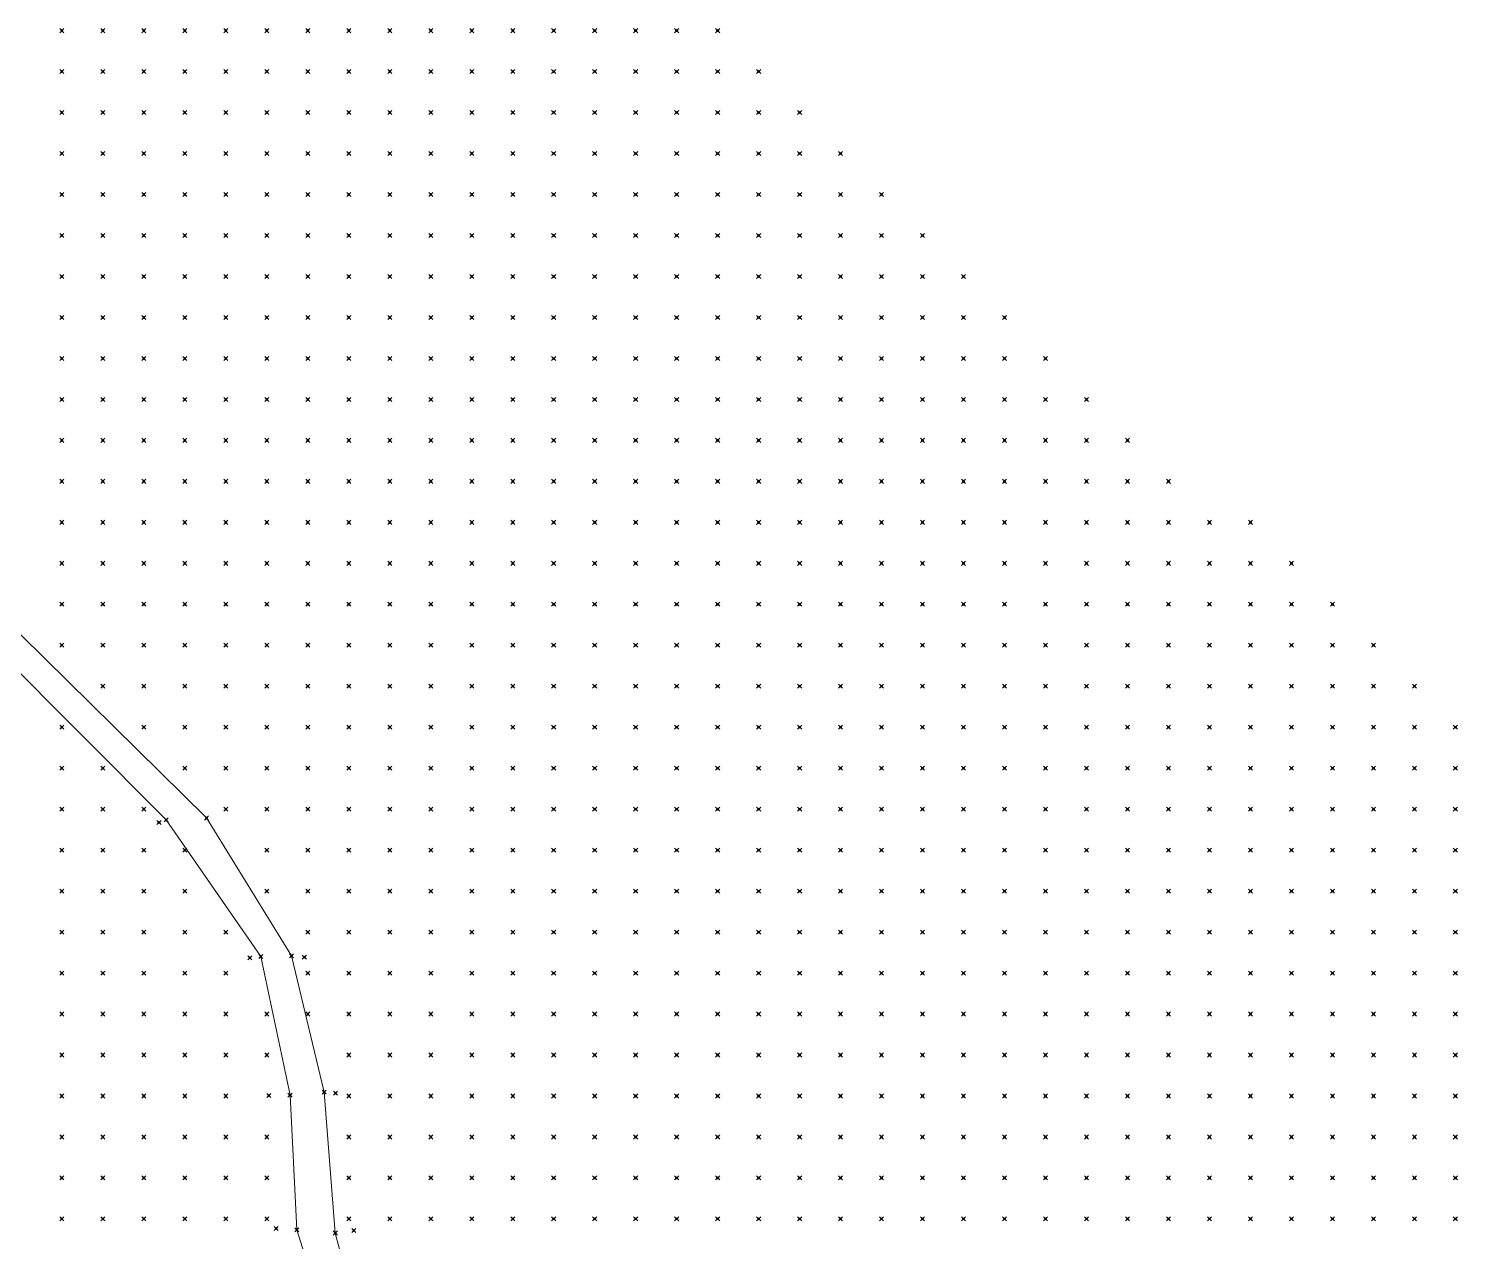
# Model space of a CAD drawing. Header units: metres. Extents: x 441556 to 446409, y 432338 to 461058.
# Drawn here: x 445742.7 to 445847.3, y 439159.3 to 439248.1 of the extents above; entities that cross this region are included whole.
import ezdxf

# ---------------------------------------------------------------- set-up
doc = ezdxf.new("R2010")
doc.units = ezdxf.units.M
doc.header["$MEASUREMENT"] = 0
doc.header["$PDMODE"] = 35
doc.header["$PDSIZE"] = 0.15
for name, color, linetype, lineweight in [('DTM-BRE-RevN_GRP_DRUM PAMANT', 2, 'Continuous', 0), ('DTM-BRE-RevN_GRP_DRUM PIATRA', 2, 'Continuous', 0), ('DTM-NOK-RevN_LIDAR_co_lidar', 91, 'Continuous', 0), ('DTM-NOK-RevN_RTK', 32, 'Continuous', 0)]:
    doc.layers.add(name, color=color, linetype=linetype, lineweight=lineweight)

msp = doc.modelspace()

# ---------------------------------------------------------------- linework, layer by layer
at = {"layer": 'DTM-BRE-RevN_GRP_DRUM PAMANT'}
for p, q in [((445732.806, 439210.247, 330.724), (445752.808, 439190.177, 330.864)), ((445752.808, 439190.177, 330.864), (445759.742, 439180.174, 331.356)), ((445759.742, 439180.174, 331.356), (445761.873, 439170.017, 331.971)), ((445761.873, 439170.017, 331.971), (445762.376, 439160.163, 332.778)), ((445762.376, 439160.163, 332.778), (445765.513, 439150.188, 333.323))]:
    msp.add_line(p, q, dxfattribs=at)
at = {"layer": 'DTM-BRE-RevN_GRP_DRUM PIATRA'}
for p, q in [((445755.759, 439190.306, 331.084), (445735.517, 439210.268, 330.937)), ((445761.975, 439180.219, 331.366), (445755.759, 439190.306, 331.084)), ((445764.377, 439170.231, 332.063), (445761.975, 439180.219, 331.366)), ((445765.187, 439159.925, 332.931), (445764.377, 439170.231, 332.063)), ((445767.866, 439150.133, 333.529), (445765.187, 439159.925, 332.931))]:
    msp.add_line(p, q, dxfattribs=at)
at = {"layer": 'DTM-NOK-RevN_LIDAR_co_lidar'}
for p in [(445745.18, 439247.94, 343.924), (445748.18, 439247.94, 344.683), (445751.179, 439247.94, 345.31), (445754.178, 439247.94, 346.534), (445757.178, 439247.94, 347.38), (445760.177, 439247.94, 348.072), (445763.176, 439247.94, 349.073), (445766.176, 439247.94, 350.313), (445769.175, 439247.94, 351.76), (445772.174, 439247.94, 353.008), (445775.174, 439247.94, 354.309), (445778.173, 439247.94, 355.695), (445781.172, 439247.94, 356.729), (445784.172, 439247.94, 357.862), (445787.171, 439247.94, 358.422), (445790.17, 439247.94, 359.778), (445793.17, 439247.94, 361.717), (445745.18, 439244.941, 342.391), (445748.18, 439244.941, 343.244), (445751.179, 439244.941, 343.873), (445754.178, 439244.941, 344.675), (445757.178, 439244.941, 345.571), (445760.177, 439244.941, 346.524), (445763.176, 439244.941, 347.819), (445766.176, 439244.941, 349.216), (445769.175, 439244.941, 350.382), (445772.174, 439244.941, 351.488), (445775.174, 439244.941, 352.663), (445778.173, 439244.941, 353.974), (445781.172, 439244.941, 354.894), (445784.172, 439244.941, 354.984), (445787.171, 439244.941, 355.821), (445790.17, 439244.941, 356.323), (445793.17, 439244.941, 358.215), (445796.169, 439244.941, 360.077), (445745.18, 439241.941, 341.404), (445748.18, 439241.941, 342.004), (445751.179, 439241.941, 342.695), (445754.178, 439241.941, 343.356), (445757.178, 439241.941, 344.176), (445760.177, 439241.941, 345.17), (445763.176, 439241.941, 346.391), (445766.176, 439241.941, 347.768), (445769.175, 439241.941, 349.007), (445772.174, 439241.941, 350.093), (445775.174, 439241.941, 351.214), (445778.173, 439241.941, 352.324), (445781.172, 439241.941, 352.606), (445784.172, 439241.941, 352.678), (445787.171, 439241.941, 353.61), (445790.17, 439241.941, 354.685), (445793.17, 439241.941, 356.215), (445796.169, 439241.941, 357.891), (445799.168, 439241.941, 360.663), (445745.18, 439238.942, 339.89), (445748.18, 439238.942, 340.581), (445751.179, 439238.942, 341.372), (445754.178, 439238.942, 342.099), (445757.178, 439238.942, 343.004), (445760.177, 439238.942, 344.167), (445763.176, 439238.942, 345.348), (445766.176, 439238.942, 346.558), (445769.175, 439238.942, 347.803), (445772.174, 439238.942, 348.974), (445775.174, 439238.942, 350.069), (445778.173, 439238.942, 350.706), (445781.172, 439238.942, 350.717), (445784.172, 439238.942, 351.572), (445787.171, 439238.942, 353.061), (445790.17, 439238.942, 354.817), (445793.17, 439238.942, 356.73), (445796.169, 439238.942, 358.922), (445799.168, 439238.942, 361.036), (445802.168, 439238.942, 362.653), (445745.18, 439235.943, 338.423), (445748.18, 439235.943, 339.154), (445751.179, 439235.943, 340.029), (445754.178, 439235.943, 340.892), (445757.178, 439235.943, 341.883), (445760.177, 439235.943, 343.164), (445763.176, 439235.943, 344.51), (445766.176, 439235.943, 345.697), (445769.175, 439235.943, 346.803), (445772.174, 439235.943, 347.935), (445775.174, 439235.943, 348.854), (445778.173, 439235.943, 349.301), (445781.172, 439235.943, 350.034), (445784.172, 439235.943, 351.809), (445787.171, 439235.943, 353.915), (445790.17, 439235.943, 355.811), (445793.17, 439235.943, 357.509), (445796.169, 439235.943, 358.969), (445799.168, 439235.943, 360.352), (445802.168, 439235.943, 361.711), (445805.167, 439235.943, 363.127), (445745.18, 439232.943, 337.151), (445748.18, 439232.943, 337.932), (445751.179, 439232.943, 338.75), (445754.178, 439232.943, 339.858), (445757.178, 439232.943, 340.969), (445760.177, 439232.943, 342.19), (445763.176, 439232.943, 343.599), (445766.176, 439232.943, 344.864), (445769.175, 439232.943, 345.969), (445772.174, 439232.943, 346.96), (445775.174, 439232.943, 347.692), (445778.173, 439232.943, 348.49), (445781.172, 439232.943, 349.783), (445784.172, 439232.943, 351.979), (445787.171, 439232.943, 354.273), (445790.17, 439232.943, 355.629), (445793.17, 439232.943, 356.864), (445796.169, 439232.943, 357.982), (445799.168, 439232.943, 359.275), (445802.168, 439232.943, 360.504), (445805.167, 439232.943, 361.763), (445808.166, 439232.943, 363.228), (445745.18, 439229.944, 336.18), (445748.18, 439229.944, 336.975), (445751.179, 439229.944, 337.971), (445754.178, 439229.944, 339.19), (445757.178, 439229.944, 340.394), (445760.177, 439229.944, 341.649), (445763.176, 439229.944, 342.977), (445766.176, 439229.944, 344.195), (445769.175, 439229.944, 345.222), (445772.174, 439229.944, 346.043), (445775.174, 439229.944, 346.883), (445778.173, 439229.944, 348.135), (445781.172, 439229.944, 349.704), (445784.172, 439229.944, 351.575), (445787.171, 439229.944, 353.296), (445790.17, 439229.944, 354.55), (445793.17, 439229.944, 355.572), (445796.169, 439229.944, 356.762), (445799.168, 439229.944, 357.971), (445802.168, 439229.944, 359.216), (445805.167, 439229.944, 360.437), (445808.166, 439229.944, 361.895), (445811.166, 439229.944, 363.306), (445745.18, 439226.945, 335.562), (445748.18, 439226.945, 336.551), (445751.179, 439226.945, 337.656), (445754.178, 439226.945, 338.821), (445757.178, 439226.945, 340.076), (445760.177, 439226.945, 341.354), (445763.176, 439226.945, 342.523), (445766.176, 439226.945, 343.57), (445769.175, 439226.945, 344.482), (445772.174, 439226.945, 345.288), (445775.174, 439226.945, 346.342), (445778.173, 439226.945, 347.862), (445781.172, 439226.945, 349.421), (445784.172, 439226.945, 350.787), (445787.171, 439226.945, 351.997), (445790.17, 439226.945, 353.187), (445793.17, 439226.945, 354.281), (445796.169, 439226.945, 355.415), (445799.168, 439226.945, 356.607), (445802.168, 439226.945, 357.875), (445805.167, 439226.945, 359.183), (445808.166, 439226.945, 360.643), (445811.166, 439226.945, 362.02), (445814.165, 439226.945, 363.587), (445745.18, 439223.945, 335.107), (445748.18, 439223.945, 336.259), (445751.179, 439223.945, 337.428), (445754.178, 439223.945, 338.566), (445757.178, 439223.945, 339.71), (445760.177, 439223.945, 340.932), (445763.176, 439223.945, 342.047), (445766.176, 439223.945, 343.009), (445769.175, 439223.945, 343.908), (445772.174, 439223.945, 344.814), (445775.174, 439223.945, 346.028), (445778.173, 439223.945, 347.375), (445781.172, 439223.945, 348.752), (445784.172, 439223.945, 349.655), (445787.171, 439223.945, 350.873), (445790.17, 439223.945, 351.847), (445793.17, 439223.945, 352.895), (445796.169, 439223.945, 353.9), (445799.168, 439223.945, 355.328), (445802.168, 439223.945, 356.552), (445805.167, 439223.945, 357.809), (445808.166, 439223.945, 359.224), (445811.166, 439223.945, 360.828), (445814.165, 439223.945, 362.633), (445817.164, 439223.945, 364.586), (445745.18, 439220.946, 334.859), (445748.18, 439220.946, 335.975), (445751.179, 439220.946, 337.118), (445754.178, 439220.946, 338.258), (445757.178, 439220.946, 339.307), (445760.177, 439220.946, 340.339), (445763.176, 439220.946, 341.313), (445766.176, 439220.946, 342.192), (445769.175, 439220.946, 343.014), (445772.174, 439220.946, 343.943), (445775.174, 439220.946, 345.227), (445778.173, 439220.946, 346.468), (445781.172, 439220.946, 347.719), (445784.172, 439220.946, 348.659), (445787.171, 439220.946, 349.622), (445790.17, 439220.946, 350.598), (445793.17, 439220.946, 351.639), (445796.169, 439220.946, 352.625), (445799.168, 439220.946, 353.984), (445802.168, 439220.946, 355.253), (445805.167, 439220.946, 356.513), (445808.166, 439220.946, 357.963), (445811.166, 439220.946, 359.777), (445814.165, 439220.946, 361.607), (445817.164, 439220.946, 363.369), (445820.164, 439220.946, 365.118), (445745.18, 439217.947, 334.611), (445748.18, 439217.947, 335.638), (445751.179, 439217.947, 336.72), (445754.178, 439217.947, 337.813), (445757.178, 439217.947, 338.807), (445760.177, 439217.947, 339.659), (445763.176, 439217.947, 340.429), (445766.176, 439217.947, 341.228), (445769.175, 439217.947, 342.073), (445772.174, 439217.947, 343.001), (445775.174, 439217.947, 344.162), (445778.173, 439217.947, 345.366), (445781.172, 439217.947, 346.444), (445784.172, 439217.947, 347.591), (445787.171, 439217.947, 348.413), (445790.17, 439217.947, 349.405), (445793.17, 439217.947, 350.474), (445796.169, 439217.947, 351.555), (445799.168, 439217.947, 352.594), (445802.168, 439217.947, 353.904), (445805.167, 439217.947, 355.244), (445808.166, 439217.947, 356.793), (445811.166, 439217.947, 358.548), (445814.165, 439217.947, 360.295), (445817.164, 439217.947, 361.944), (445820.164, 439217.947, 363.589), (445823.163, 439217.947, 365.251), (445745.18, 439214.947, 334.166), (445748.18, 439214.947, 335.146), (445751.179, 439214.947, 336.271), (445754.178, 439214.947, 337.281), (445757.178, 439214.947, 338.119), (445760.177, 439214.947, 338.847), (445763.176, 439214.947, 339.506), (445766.176, 439214.947, 340.255), (445769.175, 439214.947, 341.151), (445772.174, 439214.947, 342.114), (445775.174, 439214.947, 343.168), (445778.173, 439214.947, 344.188), (445781.172, 439214.947, 345.192), (445784.172, 439214.947, 346.364), (445787.171, 439214.947, 347.345), (445790.17, 439214.947, 348.338), (445793.17, 439214.947, 349.38), (445796.169, 439214.947, 350.447), (445799.168, 439214.947, 351.443), (445802.168, 439214.947, 352.712), (445805.167, 439214.947, 353.951), (445808.166, 439214.947, 355.516), (445811.166, 439214.947, 357.096), (445814.165, 439214.947, 358.781), (445817.164, 439214.947, 360.481), (445820.164, 439214.947, 362.155), (445823.163, 439214.947, 363.89), (445826.162, 439214.947, 365.774), (445745.18, 439211.948, 333.764), (445748.18, 439211.948, 334.644), (445751.179, 439211.948, 335.658), (445754.178, 439211.948, 336.593), (445757.178, 439211.948, 337.3), (445760.177, 439211.948, 337.865), (445763.176, 439211.948, 338.441), (445766.176, 439211.948, 339.173), (445769.175, 439211.948, 340.074), (445772.174, 439211.948, 341.087), (445775.174, 439211.948, 342.133), (445778.173, 439211.948, 342.997), (445781.172, 439211.948, 344.065), (445784.172, 439211.948, 345.153), (445787.171, 439211.948, 346.181), (445790.17, 439211.948, 347.276), (445793.17, 439211.948, 348.409), (445796.169, 439211.948, 349.478), (445799.168, 439211.948, 350.351), (445802.168, 439211.948, 351.563), (445805.167, 439211.948, 352.65), (445808.166, 439211.948, 354.166), (445811.166, 439211.948, 355.699), (445814.165, 439211.948, 357.27), (445817.164, 439211.948, 359.052), (445820.164, 439211.948, 360.852), (445823.163, 439211.948, 362.641), (445826.162, 439211.948, 364.498), (445829.162, 439211.948, 366.283), (445832.161, 439211.948, 368.227), (445745.18, 439208.949, 333.398), (445748.18, 439208.949, 334.129), (445751.179, 439208.949, 334.895), (445754.178, 439208.949, 335.752), (445757.178, 439208.949, 336.403), (445760.177, 439208.949, 336.83), (445763.176, 439208.949, 337.342), (445766.176, 439208.949, 338.118), (445769.175, 439208.949, 339.079), (445772.174, 439208.949, 340.108), (445775.174, 439208.949, 341.079), (445778.173, 439208.949, 341.899), (445781.172, 439208.949, 342.964), (445784.172, 439208.949, 343.876), (445787.171, 439208.949, 344.953), (445790.17, 439208.949, 346.106), (445793.17, 439208.949, 347.306), (445796.169, 439208.949, 348.325), (445799.168, 439208.949, 349.233), (445802.168, 439208.949, 350.203), (445805.167, 439208.949, 351.159), (445808.166, 439208.949, 352.655), (445811.166, 439208.949, 354.299), (445814.165, 439208.949, 355.848), (445817.164, 439208.949, 357.653), (445820.164, 439208.949, 359.542), (445823.163, 439208.949, 361.395), (445826.162, 439208.949, 363.206), (445829.162, 439208.949, 364.931), (445832.161, 439208.949, 366.732), (445835.16, 439208.949, 368.797), (445745.18, 439205.949, 332.723), (445748.18, 439205.949, 333.424), (445751.179, 439205.949, 334.225), (445754.178, 439205.949, 334.955), (445757.178, 439205.949, 335.483), (445760.177, 439205.949, 335.849), (445763.176, 439205.949, 336.336), (445766.176, 439205.949, 337.119), (445769.175, 439205.949, 338.046), (445772.174, 439205.949, 338.995), (445775.174, 439205.949, 339.921), (445778.173, 439205.949, 340.776), (445781.172, 439205.949, 341.829), (445784.172, 439205.949, 342.731), (445787.171, 439205.949, 343.836), (445790.17, 439205.949, 344.992), (445793.17, 439205.949, 346.052), (445796.169, 439205.949, 346.836), (445799.168, 439205.949, 348.266), (445802.168, 439205.949, 349.074), (445805.167, 439205.949, 349.864), (445808.166, 439205.949, 351.169), (445811.166, 439205.949, 352.867), (445814.165, 439205.949, 354.561), (445817.164, 439205.949, 356.345), (445820.164, 439205.949, 358.207), (445823.163, 439205.949, 360.079), (445826.162, 439205.949, 361.905), (445829.162, 439205.949, 363.634), (445832.161, 439205.949, 365.256), (445835.16, 439205.949, 367.007), (445838.16, 439205.949, 368.808), (445745.18, 439202.95, 331.937), (445748.18, 439202.95, 332.736), (445751.179, 439202.95, 333.526), (445754.178, 439202.95, 334.116), (445757.178, 439202.95, 334.571), (445760.177, 439202.95, 334.913), (445763.176, 439202.95, 335.352), (445766.176, 439202.95, 336.124), (445769.175, 439202.95, 337.025), (445772.174, 439202.95, 337.876), (445775.174, 439202.95, 338.802), (445778.173, 439202.95, 339.695), (445781.172, 439202.95, 340.675), (445784.172, 439202.95, 341.677), (445787.171, 439202.95, 342.795), (445790.17, 439202.95, 343.809), (445793.17, 439202.95, 344.862), (445796.169, 439202.95, 345.884), (445799.168, 439202.95, 346.975), (445802.168, 439202.95, 347.993), (445805.167, 439202.95, 348.935), (445808.166, 439202.95, 349.894), (445811.166, 439202.95, 351.446), (445814.165, 439202.95, 353.269), (445817.164, 439202.95, 355.034), (445820.164, 439202.95, 356.839), (445823.163, 439202.95, 358.672), (445826.162, 439202.95, 360.531), (445829.162, 439202.95, 362.282), (445832.161, 439202.95, 363.928), (445835.16, 439202.95, 365.536), (445838.16, 439202.95, 366.98), (445841.159, 439202.95, 368.407), (445748.18, 439199.951, 332.164), (445751.179, 439199.951, 332.729), (445754.178, 439199.951, 333.206), (445757.178, 439199.951, 333.628), (445760.177, 439199.951, 333.978), (445763.176, 439199.951, 334.51), (445766.176, 439199.951, 335.297), (445769.175, 439199.951, 336.099), (445772.174, 439199.951, 336.898), (445775.174, 439199.951, 337.816), (445778.173, 439199.951, 338.693), (445781.172, 439199.951, 339.705), (445784.172, 439199.951, 340.544), (445787.171, 439199.951, 341.593), (445790.17, 439199.951, 342.533), (445793.17, 439199.951, 343.644), (445796.169, 439199.951, 344.689), (445799.168, 439199.951, 345.544), (445802.168, 439199.951, 346.227), (445805.167, 439199.951, 347.291), (445808.166, 439199.951, 348.469), (445811.166, 439199.951, 350.031), (445814.165, 439199.951, 351.931), (445817.164, 439199.951, 353.792), (445820.164, 439199.951, 355.569), (445823.163, 439199.951, 357.282), (445826.162, 439199.951, 359.031), (445829.162, 439199.951, 360.784), (445832.161, 439199.951, 362.404), (445835.16, 439199.951, 363.925), (445838.16, 439199.951, 365.387), (445841.159, 439199.951, 366.766), (445844.159, 439199.951, 368.183), (445745.18, 439196.951, 330.93), (445751.179, 439196.951, 331.863), (445754.178, 439196.951, 332.323), (445757.178, 439196.951, 332.718), (445760.177, 439196.951, 333.023), (445763.176, 439196.951, 333.593), (445766.176, 439196.951, 334.405), (445769.175, 439196.951, 335.17), (445772.174, 439196.951, 336.033), (445775.174, 439196.951, 336.965), (445778.173, 439196.951, 337.838), (445781.172, 439196.951, 338.657), (445784.172, 439196.951, 339.516), (445787.171, 439196.951, 340.357), (445790.17, 439196.951, 341.369), (445793.17, 439196.951, 342.341), (445796.169, 439196.951, 343.09), (445799.168, 439196.951, 343.996), (445802.168, 439196.951, 344.952), (445805.167, 439196.951, 346.059), (445808.166, 439196.951, 347.29), (445811.166, 439196.951, 348.866), (445814.165, 439196.951, 350.671), (445817.164, 439196.951, 352.392), (445820.164, 439196.951, 354.235), (445823.163, 439196.951, 356.004), (445826.162, 439196.951, 357.623), (445829.162, 439196.951, 359.23), (445832.161, 439196.951, 360.845), (445835.16, 439196.951, 362.377), (445838.16, 439196.951, 363.744), (445841.159, 439196.951, 365.144), (445844.159, 439196.951, 366.634), (445847.158, 439196.951, 368.174), (445745.18, 439193.952, 330.48), (445748.18, 439193.952, 330.769), (445754.178, 439193.952, 331.482), (445757.178, 439193.952, 331.957), (445760.177, 439193.952, 332.37), (445763.176, 439193.952, 332.938), (445766.176, 439193.952, 333.541), (445769.175, 439193.952, 334.208), (445772.174, 439193.952, 335.111), (445775.174, 439193.952, 335.975), (445778.173, 439193.952, 336.941), (445781.172, 439193.952, 337.743), (445784.172, 439193.952, 338.48), (445787.171, 439193.952, 339.346), (445790.17, 439193.952, 340.166), (445793.17, 439193.952, 340.988), (445796.169, 439193.952, 341.636), (445799.168, 439193.952, 342.623), (445802.168, 439193.952, 343.616), (445805.167, 439193.952, 344.878), (445808.166, 439193.952, 346.222), (445811.166, 439193.952, 347.775), (445814.165, 439193.952, 349.303), (445817.164, 439193.952, 351.153), (445820.164, 439193.952, 352.873), (445823.163, 439193.952, 354.539), (445826.162, 439193.952, 356.261), (445829.162, 439193.952, 357.834), (445832.161, 439193.952, 359.29), (445835.16, 439193.952, 360.75), (445838.16, 439193.952, 362.193), (445841.159, 439193.952, 363.629), (445844.159, 439193.952, 365.122), (445847.158, 439193.952, 366.542), (445745.18, 439190.953, 329.716), (445748.18, 439190.953, 330.037), (445751.179, 439190.953, 330.521), (445757.178, 439190.953, 331.142), (445760.177, 439190.953, 331.797), (445763.176, 439190.953, 332.398), (445766.176, 439190.953, 332.87), (445769.175, 439190.953, 333.523), (445772.174, 439190.953, 334.308), (445775.174, 439190.953, 335.117), (445778.173, 439190.953, 335.996), (445781.172, 439190.953, 336.732), (445784.172, 439190.953, 337.561), (445787.171, 439190.953, 338.291), (445790.17, 439190.953, 338.969), (445793.17, 439190.953, 339.574), (445796.169, 439190.953, 340.33), (445799.168, 439190.953, 341.451), (445802.168, 439190.953, 342.509), (445805.167, 439190.953, 343.853), (445808.166, 439190.953, 345.331), (445811.166, 439190.953, 346.79), (445814.165, 439190.953, 348.434), (445817.164, 439190.953, 350.026), (445820.164, 439190.953, 351.605), (445823.163, 439190.953, 353.222), (445826.162, 439190.953, 354.868), (445829.162, 439190.953, 356.435), (445832.161, 439190.953, 357.88), (445835.16, 439190.953, 359.32), (445838.16, 439190.953, 360.747), (445841.159, 439190.953, 362.092), (445844.159, 439190.953, 363.424), (445847.158, 439190.953, 364.839), (445745.18, 439187.953, 329.307), (445748.18, 439187.953, 329.581), (445751.179, 439187.953, 330.045), (445754.178, 439187.953, 330.589), (445760.177, 439187.953, 331.393), (445763.176, 439187.953, 331.872), (445766.176, 439187.953, 332.349), (445769.175, 439187.953, 332.968), (445772.174, 439187.953, 333.583), (445775.174, 439187.953, 334.357), (445778.173, 439187.953, 335.183), (445781.172, 439187.953, 335.939), (445784.172, 439187.953, 336.341), (445787.171, 439187.953, 337.191), (445790.17, 439187.953, 338.067), (445793.17, 439187.953, 338.781), (445796.169, 439187.953, 339.522), (445799.168, 439187.953, 340.529), (445802.168, 439187.953, 341.728), (445805.167, 439187.953, 343.117), (445808.166, 439187.953, 344.608), (445811.166, 439187.953, 346.183), (445814.165, 439187.953, 347.655), (445817.164, 439187.953, 349.029), (445820.164, 439187.953, 350.697), (445823.163, 439187.953, 352.33), (445826.162, 439187.953, 353.749), (445829.162, 439187.953, 355.187), (445832.161, 439187.953, 356.634), (445835.16, 439187.953, 357.971), (445838.16, 439187.953, 359.291), (445841.159, 439187.953, 360.684), (445844.159, 439187.953, 361.988), (445847.158, 439187.953, 363.094), (445745.18, 439184.954, 329.123), (445748.18, 439184.954, 329.408), (445751.179, 439184.954, 329.709), (445754.178, 439184.954, 330.131), (445760.177, 439184.954, 331.276), (445763.176, 439184.954, 331.785), (445766.176, 439184.954, 332.302), (445769.175, 439184.954, 332.858), (445772.174, 439184.954, 333.421), (445775.174, 439184.954, 333.92), (445778.173, 439184.954, 334.492), (445781.172, 439184.954, 335.178), (445784.172, 439184.954, 335.941), (445787.171, 439184.954, 337.158), (445790.17, 439184.954, 338.16), (445793.17, 439184.954, 338.744), (445796.169, 439184.954, 339.47), (445799.168, 439184.954, 340.462), (445802.168, 439184.954, 341.588), (445805.167, 439184.954, 342.875), (445808.166, 439184.954, 344.148), (445811.166, 439184.954, 345.497), (445814.165, 439184.954, 346.958), (445817.164, 439184.954, 348.39), (445820.164, 439184.954, 349.952), (445823.163, 439184.954, 351.31), (445826.162, 439184.954, 352.66), (445829.162, 439184.954, 354.155), (445832.161, 439184.954, 355.526), (445835.16, 439184.954, 356.786), (445838.16, 439184.954, 358.028), (445841.159, 439184.954, 359.294), (445844.159, 439184.954, 360.559), (445847.158, 439184.954, 361.878), (445745.18, 439181.955, 329.12), (445748.18, 439181.955, 329.328), (445751.179, 439181.955, 329.56), (445754.178, 439181.955, 329.97), (445757.178, 439181.955, 330.588), (445763.176, 439181.955, 331.738), (445766.176, 439181.955, 332.62), (445769.175, 439181.955, 333.199), (445772.174, 439181.955, 333.595), (445775.174, 439181.955, 334.063), (445778.173, 439181.955, 334.512), (445781.172, 439181.955, 335.109), (445784.172, 439181.955, 336.107), (445787.171, 439181.955, 337.12), (445790.17, 439181.955, 338.165), (445793.17, 439181.955, 338.852), (445796.169, 439181.955, 339.715), (445799.168, 439181.955, 340.532), (445802.168, 439181.955, 341.618), (445805.167, 439181.955, 342.654), (445808.166, 439181.955, 343.902), (445811.166, 439181.955, 345.045), (445814.165, 439181.955, 346.554), (445817.164, 439181.955, 348.03), (445820.164, 439181.955, 349.21), (445823.163, 439181.955, 350.375), (445826.162, 439181.955, 351.787), (445829.162, 439181.955, 353.177), (445832.161, 439181.955, 354.427), (445835.16, 439181.955, 355.735), (445838.16, 439181.955, 356.973), (445841.159, 439181.955, 358.161), (445844.159, 439181.955, 359.434), (445847.158, 439181.955, 360.561), (445745.18, 439178.955, 329.175), (445748.18, 439178.955, 329.372), (445751.179, 439178.955, 329.576), (445754.178, 439178.955, 329.886), (445757.178, 439178.955, 330.373), (445763.176, 439178.955, 331.733), (445766.176, 439178.955, 332.742), (445769.175, 439178.955, 333.61), (445772.174, 439178.955, 334.093), (445775.174, 439178.955, 334.576), (445778.173, 439178.955, 335.111), (445781.172, 439178.955, 335.7), (445784.172, 439178.955, 336.504), (445787.171, 439178.955, 337.444), (445790.17, 439178.955, 337.993), (445793.17, 439178.955, 338.568), (445796.169, 439178.955, 339.507), (445799.168, 439178.955, 340.441), (445802.168, 439178.955, 341.463), (445805.167, 439178.955, 342.576), (445808.166, 439178.955, 343.66), (445811.166, 439178.955, 344.775), (445814.165, 439178.955, 346.073), (445817.164, 439178.955, 347.385), (445820.164, 439178.955, 348.601), (445823.163, 439178.955, 349.762), (445826.162, 439178.955, 351.103), (445829.162, 439178.955, 352.424), (445832.161, 439178.955, 353.594), (445835.16, 439178.955, 354.83), (445838.16, 439178.955, 356.042), (445841.159, 439178.955, 357.22), (445844.159, 439178.955, 358.327), (445847.158, 439178.955, 359.516), (445745.18, 439175.956, 329.269), (445748.18, 439175.956, 329.478), (445751.179, 439175.956, 329.656), (445754.178, 439175.956, 329.93), (445757.178, 439175.956, 330.557), (445760.177, 439175.956, 331.146), (445763.176, 439175.956, 331.622), (445766.176, 439175.956, 332.369), (445769.175, 439175.956, 333.332), (445772.174, 439175.956, 334.184), (445775.174, 439175.956, 334.854), (445778.173, 439175.956, 335.498), (445781.172, 439175.956, 336.041), (445784.172, 439175.956, 336.634), (445787.171, 439175.956, 337.313), (445790.17, 439175.956, 337.951), (445793.17, 439175.956, 338.73), (445796.169, 439175.956, 339.559), (445799.168, 439175.956, 340.598), (445802.168, 439175.956, 341.432), (445805.167, 439175.956, 342.602), (445808.166, 439175.956, 343.835), (445811.166, 439175.956, 344.958), (445814.165, 439175.956, 345.96), (445817.164, 439175.956, 347.02), (445820.164, 439175.956, 348.079), (445823.163, 439175.956, 349.246), (445826.162, 439175.956, 350.627), (445829.162, 439175.956, 351.844), (445832.161, 439175.956, 352.869), (445835.16, 439175.956, 354.015), (445838.16, 439175.956, 355.095), (445841.159, 439175.956, 356.116), (445844.159, 439175.956, 357.256), (445847.158, 439175.956, 358.38), (445745.18, 439172.957, 329.407), (445748.18, 439172.957, 329.621), (445751.179, 439172.957, 329.881), (445754.178, 439172.957, 330.119), (445757.178, 439172.957, 330.712), (445760.177, 439172.957, 331.328), (445766.176, 439172.957, 332.307), (445769.175, 439172.957, 333.196), (445772.174, 439172.957, 333.989), (445775.174, 439172.957, 334.793), (445778.173, 439172.957, 335.548), (445781.172, 439172.957, 336.204), (445784.172, 439172.957, 336.793), (445787.171, 439172.957, 337.32), (445790.17, 439172.957, 338.166), (445793.17, 439172.957, 339.17), (445796.169, 439172.957, 340.038), (445799.168, 439172.957, 340.933), (445802.168, 439172.957, 341.822), (445805.167, 439172.957, 342.895), (445808.166, 439172.957, 344.188), (445811.166, 439172.957, 345.239), (445814.165, 439172.957, 346.106), (445817.164, 439172.957, 347.004), (445820.164, 439172.957, 347.942), (445823.163, 439172.957, 349.09), (445826.162, 439172.957, 350.28), (445829.162, 439172.957, 351.245), (445832.161, 439172.957, 352.257), (445835.16, 439172.957, 353.401), (445838.16, 439172.957, 354.36), (445841.159, 439172.957, 355.326), (445844.159, 439172.957, 356.368), (445847.158, 439172.957, 357.381), (445745.18, 439169.957, 329.439), (445748.18, 439169.957, 329.76), (445751.179, 439169.957, 330.273), (445754.178, 439169.957, 330.76), (445757.178, 439169.957, 331.278), (445766.176, 439169.957, 332.507), (445769.175, 439169.957, 333.324), (445772.174, 439169.957, 334.061), (445775.174, 439169.957, 334.924), (445778.173, 439169.957, 335.699), (445781.172, 439169.957, 336.544), (445784.172, 439169.957, 337.156), (445787.171, 439169.957, 337.648), (445790.17, 439169.957, 338.404), (445793.17, 439169.957, 339.443), (445796.169, 439169.957, 340.271), (445799.168, 439169.957, 341.216), (445802.168, 439169.957, 342.271), (445805.167, 439169.957, 343.248), (445808.166, 439169.957, 344.242), (445811.166, 439169.957, 345.157), (445814.165, 439169.957, 346.096), (445817.164, 439169.957, 347.032), (445820.164, 439169.957, 347.967), (445823.163, 439169.957, 348.991), (445826.162, 439169.957, 349.913), (445829.162, 439169.957, 350.828), (445832.161, 439169.957, 351.837), (445835.16, 439169.957, 352.826), (445838.16, 439169.957, 353.944), (445841.159, 439169.957, 355.062), (445844.159, 439169.957, 356.074), (445847.158, 439169.957, 357.121), (445745.18, 439166.958, 329.331), (445748.18, 439166.958, 330.05), (445751.179, 439166.958, 330.717), (445754.178, 439166.958, 331.304), (445757.178, 439166.958, 331.838), (445760.177, 439166.958, 332.129), (445766.176, 439166.958, 332.758), (445769.175, 439166.958, 333.563), (445772.174, 439166.958, 334.426), (445775.174, 439166.958, 335.436), (445778.173, 439166.958, 336.162), (445781.172, 439166.958, 336.881), (445784.172, 439166.958, 337.463), (445787.171, 439166.958, 337.998), (445790.17, 439166.958, 338.581), (445793.17, 439166.958, 339.379), (445796.169, 439166.958, 340.272), (445799.168, 439166.958, 341.311), (445802.168, 439166.958, 342.445), (445805.167, 439166.958, 343.37), (445808.166, 439166.958, 344.176), (445811.166, 439166.958, 345.016), (445814.165, 439166.958, 345.946), (445817.164, 439166.958, 346.849), (445820.164, 439166.958, 347.724), (445823.163, 439166.958, 348.689), (445826.162, 439166.958, 349.621), (445829.162, 439166.958, 350.529), (445832.161, 439166.958, 351.508), (445835.16, 439166.958, 352.523), (445838.16, 439166.958, 353.649), (445841.159, 439166.958, 354.81), (445844.159, 439166.958, 355.76), (445847.158, 439166.958, 356.596), (445745.18, 439163.958, 329.222), (445748.18, 439163.958, 330.152), (445751.179, 439163.958, 330.921), (445754.178, 439163.958, 331.702), (445757.178, 439163.958, 332.412), (445760.177, 439163.958, 332.611), (445766.176, 439163.958, 333.03), (445769.175, 439163.958, 333.932), (445772.174, 439163.958, 334.847), (445775.174, 439163.958, 335.712), (445778.173, 439163.958, 336.319), (445781.172, 439163.958, 336.958), (445784.172, 439163.958, 337.456), (445787.171, 439163.958, 337.957), (445790.17, 439163.958, 338.581), (445793.17, 439163.958, 339.414), (445796.169, 439163.958, 340.236), (445799.168, 439163.958, 341.218), (445802.168, 439163.958, 342.151), (445805.167, 439163.958, 342.987), (445808.166, 439163.958, 343.936), (445811.166, 439163.958, 344.873), (445814.165, 439163.958, 345.741), (445817.164, 439163.958, 346.595), (445820.164, 439163.958, 347.486), (445823.163, 439163.958, 348.395), (445826.162, 439163.958, 349.275), (445829.162, 439163.958, 350.108), (445832.161, 439163.958, 351.1), (445835.16, 439163.958, 352.265), (445838.16, 439163.958, 353.331), (445841.159, 439163.958, 354.322), (445844.159, 439163.958, 355.018), (445847.158, 439163.958, 355.71), (445745.18, 439160.959, 328.751), (445748.18, 439160.959, 329.938), (445751.179, 439160.959, 330.654), (445754.178, 439160.959, 331.845), (445757.178, 439160.959, 332.792), (445760.177, 439160.959, 332.818), (445766.176, 439160.959, 333.126), (445769.175, 439160.959, 333.922), (445772.174, 439160.959, 334.86), (445775.174, 439160.959, 335.863), (445778.173, 439160.959, 336.25), (445781.172, 439160.959, 336.641), (445784.172, 439160.959, 337.13), (445787.171, 439160.959, 337.798), (445790.17, 439160.959, 338.5), (445793.17, 439160.959, 339.436), (445796.169, 439160.959, 340.245), (445799.168, 439160.959, 341.163), (445802.168, 439160.959, 341.91), (445805.167, 439160.959, 342.721), (445808.166, 439160.959, 343.57), (445811.166, 439160.959, 344.528), (445814.165, 439160.959, 345.51), (445817.164, 439160.959, 346.325), (445820.164, 439160.959, 347.143), (445823.163, 439160.959, 347.936), (445826.162, 439160.959, 348.81), (445829.162, 439160.959, 349.783), (445832.161, 439160.959, 350.74), (445835.16, 439160.959, 351.673), (445838.16, 439160.959, 352.545), (445841.159, 439160.959, 353.374), (445844.159, 439160.959, 354.067), (445847.158, 439160.959, 354.84)]:
    msp.add_point(p, dxfattribs=at)
at = {"layer": 'DTM-NOK-RevN_RTK'}
for p in [(445752.285, 439189.971, 330.869), (445752.808, 439190.177, 330.864), (445755.759, 439190.306, 331.084), (445761.975, 439180.219, 331.366), (445758.935, 439180.062, 331.23), (445759.742, 439180.174, 331.356), (445762.92, 439180.117, 331.573), (445760.33, 439169.998, 331.986), (445761.873, 439170.017, 331.971), (445764.377, 439170.231, 332.063), (445765.209, 439170.159, 332.354), (445760.86, 439160.255, 332.539), (445762.376, 439160.163, 332.778), (445765.187, 439159.925, 332.931), (445766.539, 439160.118, 333.256)]:
    msp.add_point(p, dxfattribs=at)

doc.saveas('drawing.dxf')
